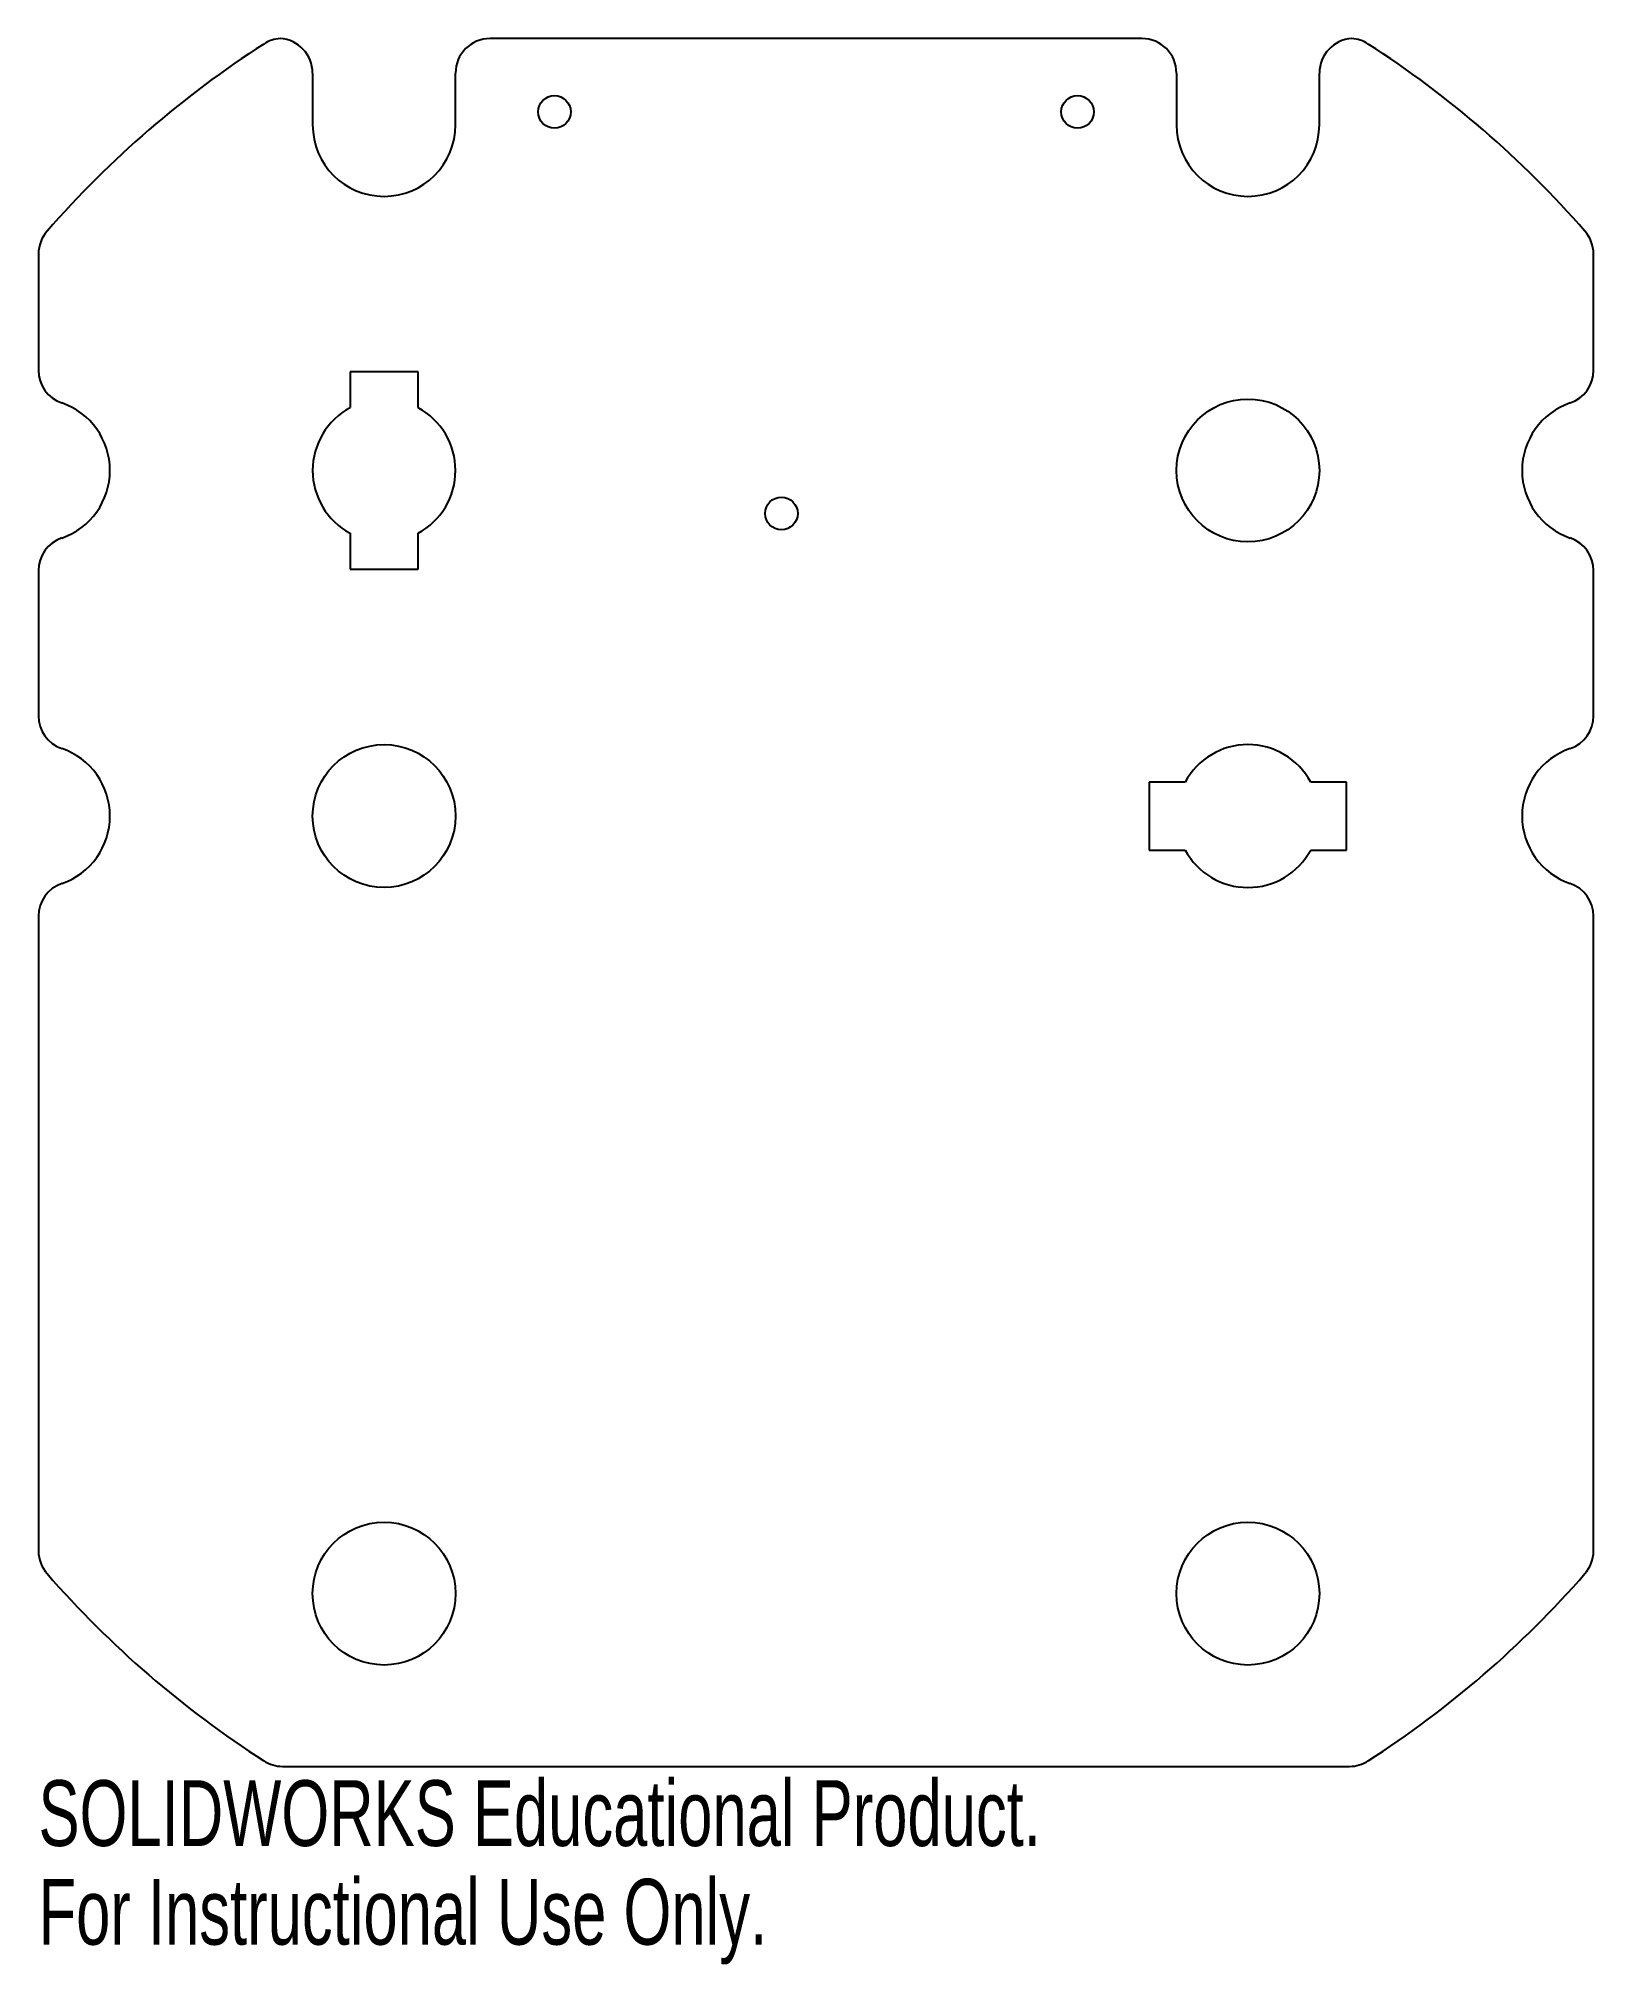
# Model space of a CAD drawing. Header units: inches. Extents: x -2.25 to 2.25, y -3.07 to 2.5.
import ezdxf

# ---------------------------------------------------------------- set-up
doc = ezdxf.new("R2010")
doc.units = ezdxf.units.IN
doc.header["$MEASUREMENT"] = 0
doc.styles.add('SLDTEXTSTYLE0', font='TXT', dxfattribs={"width": 0.7})

msp = doc.modelspace()

# ---------------------------------------------------------------- linework, layer by layer
at = {"color": 7, "linetype": 'Continuous', "lineweight": 25}
for p, q in [((0.9433, 2.5), (-0.9433, 2.5)), ((-1.4567, 2.4), (-1.4567, 2.25)), ((-1.0433, 2.25), (-1.0433, 2.4)), ((1.0433, 2.4), (1.0433, 2.25)), ((1.4567, 2.25), (1.4567, 2.4)), ((-2.25, 1.8766), (-2.25, 1.5399)), ((2.25, 1.5399), (2.25, 1.8766)), ((-1.3484, 1.5354), (-1.3484, 1.4318)), ((-1.1516, 1.5354), (-1.3484, 1.5354)), ((-1.1516, 1.4318), (-1.1516, 1.5354)), ((-1.3484, 1.0682), (-1.3484, 0.9646)), ((-1.1516, 0.9646), (-1.1516, 1.0682)), ((-2.25, 0.9601), (-2.25, 0.5399)), ((-1.3484, 0.9646), (-1.1516, 0.9646)), ((2.25, 0.5399), (2.25, 0.9601)), ((0.9646, 0.3484), (0.9646, 0.1516)), ((1.0682, 0.3484), (0.9646, 0.3484)), ((1.5354, 0.3484), (1.4318, 0.3484)), ((1.5354, 0.1516), (1.5354, 0.3484)), ((0.9646, 0.1516), (1.0682, 0.1516)), ((1.4318, 0.1516), (1.5354, 0.1516)), ((-2.25, -0.0399), (-2.25, -1.8766)), ((2.25, -1.8766), (2.25, -0.0399)), ((-1.544, -2.5), (1.544, -2.5))]:
    msp.add_line(p, q, dxfattribs=at)
for centre, radius in [((-0.7569, 2.2875), 0.0472), ((0.7569, 2.2875), 0.0472), ((1.25, 1.25), 0.2067), ((-0.1, 1.1256), 0.0472), ((-1.25, 0.25), 0.2067), ((-1.25, -2), 0.2067), ((1.25, -2), 0.2067)]:
    msp.add_circle(centre, radius, dxfattribs=at)
for centre, radius, start, end in [((0, 0), 2.9538, 122.7546, 138.8851), ((-1.544, 2.4), 0.1, 93.6378, 122.7546), ((-1.5567, 2.4), 0.1, 0, 86.3622), ((-0.9433, 2.4), 0.1, 90, 180), ((0.9433, 2.4), 0.1, 0, 90), ((1.5567, 2.4), 0.1, 93.6378, 180), ((1.544, 2.4), 0.1, 57.2454, 86.3622), ((0, 0), 2.9538, 41.1149, 57.2454), ((-1.25, 2.25), 0.2067, 180, 0), ((1.25, 2.25), 0.2067, 180, 0), ((-2.15, 1.8766), 0.1, 138.8851, 180), ((2.15, 1.8766), 0.1, 0, 41.1149), ((-2.15, 1.5399), 0.1, 180, 250.9703), ((2.15, 1.5399), 0.1, 289.0297, 0), ((-2.25, 1.25), 0.2067, 289.0297, 70.9703), ((-1.25, 1.25), 0.2067, 118.4369, 241.5631), ((-1.25, 1.25), 0.2067, 298.4369, 61.5631), ((2.25, 1.25), 0.2067, 109.0297, 250.9703), ((-2.15, 0.9601), 0.1, 109.0297, 180), ((2.15, 0.9601), 0.1, 0, 70.9703), ((-2.15, 0.5399), 0.1, 180, 250.9703), ((2.15, 0.5399), 0.1, 289.0297, 0), ((1.25, 0.25), 0.2067, 28.4369, 151.5631), ((-2.25, 0.25), 0.2067, 289.0297, 70.9703), ((2.25, 0.25), 0.2067, 109.0297, 250.9703), ((1.25, 0.25), 0.2067, 208.4369, 331.5631), ((-2.15, -0.0399), 0.1, 109.0297, 180), ((2.15, -0.0399), 0.1, 0, 70.9703), ((-2.15, -1.8766), 0.1, 180, 221.1149), ((2.15, -1.8766), 0.1, 318.8851, 0), ((0, 0), 2.9538, 221.1149, 237.2454), ((0, 0), 2.9538, 302.7546, 318.8851), ((-1.544, -2.4), 0.1, 237.2454, 270), ((1.544, -2.4), 0.1, 270, 302.7546)]:
    msp.add_arc(centre, radius, start, end, dxfattribs=at)

# ---------------------------------------------------------------- texts
at = {"color": 7, "linetype": 'Continuous', "char_height": 0.1903, "attachment_point": 1, "style": 'SLDTEXTSTYLE0'}
for s, insert in [('SOLIDWORKS Educational Product.', (-2.25, -2.5401)), ('For Instructional Use Only.', (-2.25, -2.8256))]:
    msp.add_mtext(s, dxfattribs=dict(at, insert=insert))

doc.saveas('drawing.dxf')
